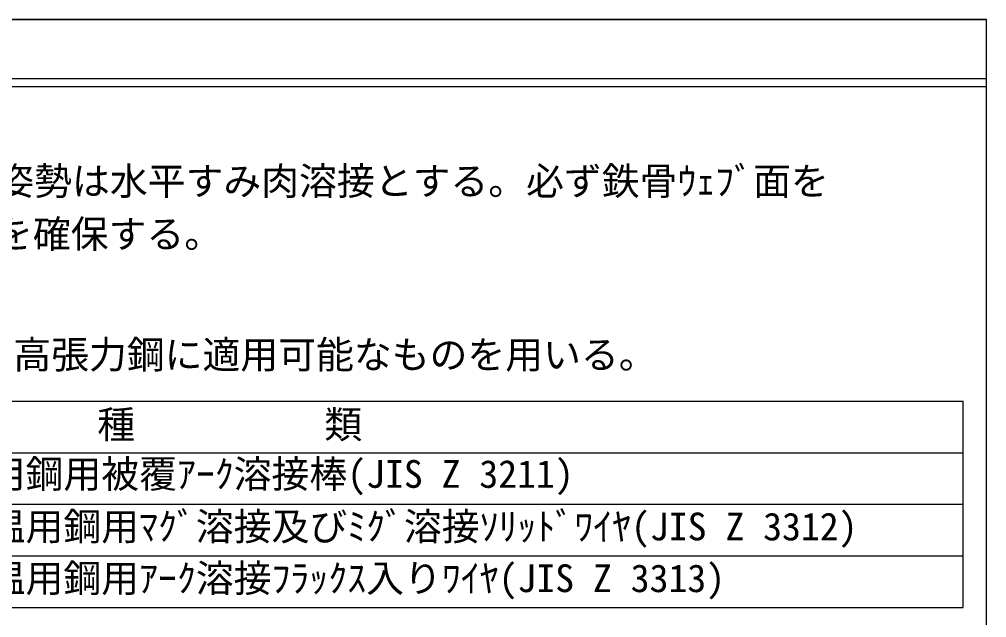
# Model space of a CAD drawing. Units: millimetres, scale not verified. Extents: x -27088 to 3772, y -2667 to 2667.
# Drawn here: x 360 to 1587, y -1797 to -1038 of the extents above; entities that cross this region are included whole.
import ezdxf
from ezdxf.enums import TextEntityAlignment as Align

# ---------------------------------------------------------------- set-up
doc = ezdxf.new("R2010")
doc.units = ezdxf.units.MM
doc.header["$LTSCALE"] = 8
for name, color, linetype in [('0-0_0', 7, 'Continuous'), ('0-2_WAKU', 7, 'Continuous'), ('0-5_MOJI', 7, 'Continuous')]:
    doc.layers.add(name, color=color, linetype=linetype)
doc.styles.add('ＭＳ ゴシック', font='')
doc.styles.get('ＭＳ ゴシック').set_extended_font_data('MS Gothic')

msp = doc.modelspace()

# ---------------------------------------------------------------- linework, layer by layer
at = {"layer": '0-0_0'}
for p, q in [((1586.7, -1038.4), (-3543.3, -1038.4)), ((1586.7, -2438.4), (1586.7, -1038.4)), ((-654.132, -1522.301), (1556.7, -1522.301)), ((1556.7, -1783.525), (1556.7, -1522.301)), ((-654.132, -1587.607), (1556.7, -1587.607)), ((-654.132, -1652.913), (1556.7, -1652.913)), ((-223.157, -1718.219), (1556.7, -1718.219)), ((-654.132, -1783.525), (1556.7, -1783.525))]:
    msp.add_line(p, q, dxfattribs=at)
at = {"layer": '0-2_WAKU'}
for p, q in [((-3543.3, -1038.4), (1586.7, -1038.4)), ((-3543.3, -1113.4), (1586.7, -1113.4)), ((-3543.3, -1123.4), (1586.7, -1123.4))]:
    msp.add_line(p, q, dxfattribs=at)

# ---------------------------------------------------------------- texts
at = {"layer": '0-0_0', "style": 'ＭＳ ゴシック'}
for s, p in [('溶接はOSﾘﾝｸﾞ外周の全周すみ肉溶接とし,溶接姿勢は水平すみ肉溶接とする。必ず鉄骨ｳｪﾌﾞ面を', (-653.275, -1271.457)), ('上面に向け,溶接条件(溶接姿勢・溶接環境等)を確保する。', (-654.862, -1338.501)), ('下記の表に示す規格を満たし,かつ,490N/mm 級高張力鋼に適用可能なものを用いる。', (-655.268, -1491.43))]:
    msp.add_text(s, height=35.19, dxfattribs=at).set_placement(p, align=Align.BOTTOM_LEFT)
at = {"layer": '0-5_MOJI', "style": 'ＭＳ ゴシック'}
for s, p in [('種\u3000\u3000\u3000\u3000\u3000類', (458.627, -1579.959)), ('軟鋼、高張力鋼及び低温用鋼用被覆ｱｰｸ溶接棒(JIS Z 3211)', (-208.344, -1642.619)), ('軟鋼、高張力鋼および低温用鋼用ﾏｸﾞ溶接及びﾐｸﾞ溶接ｿﾘｯﾄﾞﾜｲﾔ(JIS Z 3312)', (-208.344, -1709.193)), ('軟鋼、高張力鋼および低温用鋼用ｱｰｸ溶接ﾌﾗｯｸｽ入りﾜｲﾔ(JIS Z 3313)', (-208.344, -1774.755))]:
    msp.add_text(s, height=35.19, dxfattribs=at).set_placement(p, align=Align.BOTTOM_LEFT)

doc.saveas('drawing.dxf')
